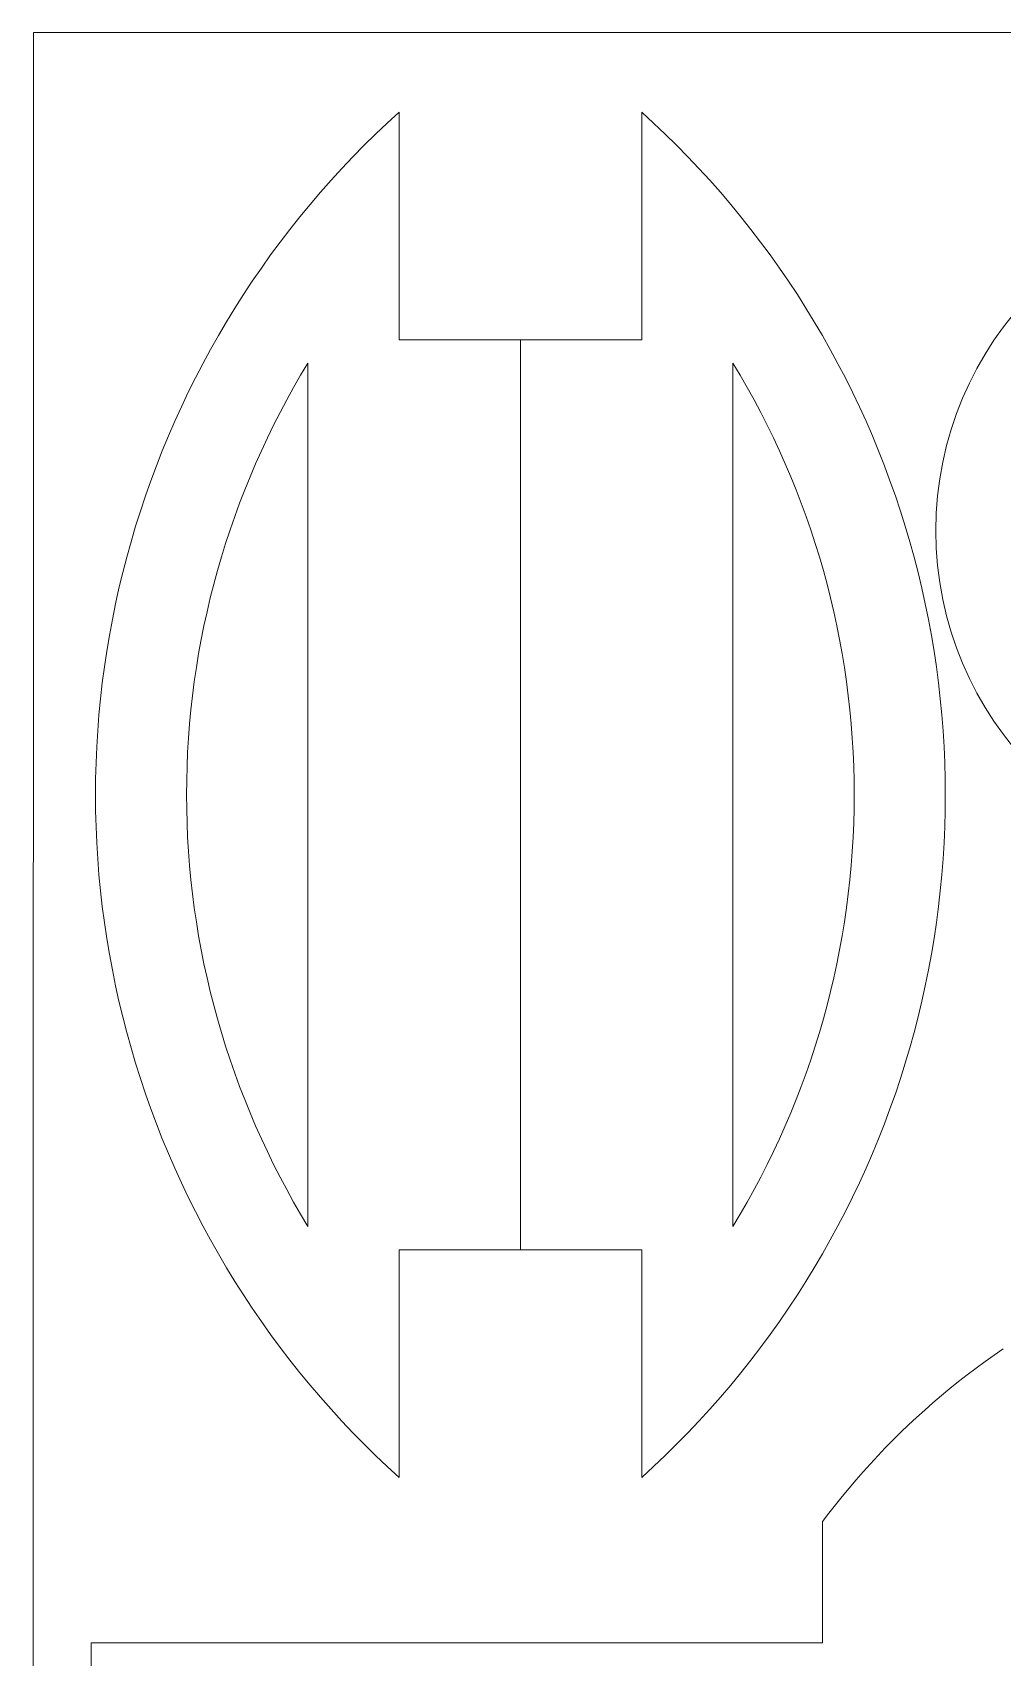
# Model space of a CAD drawing. Header units: inches. Extents: x -505 to 101, y 135 to 440.
# Drawn here: x -505.1 to -473.2, y 386 to 439.6 of the extents above; entities that cross this region are included whole.
import ezdxf

# ---------------------------------------------------------------- set-up
doc = ezdxf.new("R2010")
doc.units = ezdxf.units.IN
doc.header["$MEASUREMENT"] = 0
doc.layers.add('Capa 1', color=7, linetype='Continuous')
doc.layers.add('Capa 3', color=150, linetype='Continuous')

msp = doc.modelspace()

# ---------------------------------------------------------------- linework, layer by layer
at = {"layer": 'Capa 1', "color": 28, "lineweight": 9, "true_color": 0x11100b}
for points in [[(-489.074, 399.426), (-493.074, 399.426), (-493.074, 391.926), (-493.463, 392.283), (-493.846, 392.647), (-494.222, 393.018), (-494.592, 393.395), (-494.955, 393.779), (-495.312, 394.169), (-495.661, 394.564), (-496.004, 394.967), (-496.339, 395.374), (-496.668, 395.788), (-496.989, 396.208), (-497.303, 396.633), (-497.609, 397.063), (-497.908, 397.498), (-498.199, 397.939), (-498.482, 398.385), (-498.758, 398.836), (-499.026, 399.291), (-499.285, 399.751), (-499.537, 400.216), (-499.781, 400.684), (-500.016, 401.157), (-500.243, 401.634), (-500.462, 402.115), (-500.672, 402.599), (-500.874, 403.088), (-501.067, 403.579), (-501.252, 404.074), (-501.428, 404.572), (-501.595, 405.073), (-501.754, 405.577), (-501.904, 406.083), (-502.045, 406.593), (-502.177, 407.104), (-502.3, 407.617), (-502.414, 408.133), (-502.519, 408.651), (-502.615, 409.17), (-502.702, 409.691), (-502.78, 410.214), (-502.849, 410.738), (-502.909, 411.262), (-502.959, 411.788), (-503.001, 412.314), (-503.033, 412.842), (-503.056, 413.37), (-503.07, 413.898), (-503.074, 414.426), (-503.07, 414.954), (-503.056, 415.482), (-503.033, 416.01), (-503.001, 416.537), (-502.959, 417.064), (-502.909, 417.59), (-502.849, 418.114), (-502.78, 418.638), (-502.702, 419.161), (-502.615, 419.681), (-502.519, 420.201), (-502.414, 420.718), (-502.3, 421.234), (-502.177, 421.748), (-502.045, 422.259), (-501.904, 422.768), (-501.754, 423.275), (-501.595, 423.779), (-501.428, 424.28), (-501.252, 424.778), (-501.067, 425.273), (-500.874, 425.764), (-500.672, 426.252), (-500.462, 426.737), (-500.243, 427.218), (-500.016, 427.695), (-499.781, 428.168), (-499.537, 428.636), (-499.285, 429.101), (-499.026, 429.561), (-498.758, 430.016), (-498.482, 430.467), (-498.199, 430.912), (-497.908, 431.353), (-497.609, 431.789), (-497.303, 432.219), (-496.989, 432.644), (-496.668, 433.063), (-496.339, 433.477), (-496.004, 433.885), (-495.661, 434.287), (-495.312, 434.683), (-494.955, 435.073), (-494.592, 435.457), (-494.222, 435.834), (-493.846, 436.204), (-493.463, 436.568), (-493.074, 436.926), (-493.074, 429.426), (-489.074, 429.426)], [(-485.074, 429.426), (-489.074, 429.426), (-489.074, 414.426), (-489.074, 399.426), (-485.074, 399.426), (-485.074, 391.926), (-484.685, 392.283), (-484.303, 392.647), (-483.926, 393.018), (-483.557, 393.395), (-483.193, 393.779), (-482.837, 394.169), (-482.487, 394.564), (-482.145, 394.967), (-481.809, 395.374), (-481.481, 395.788), (-481.16, 396.208), (-480.846, 396.633), (-480.54, 397.063), (-480.241, 397.498), (-479.95, 397.939), (-479.666, 398.385), (-479.391, 398.836), (-479.123, 399.291), (-478.863, 399.751), (-478.612, 400.216), (-478.368, 400.684), (-478.133, 401.157), (-477.906, 401.634), (-477.687, 402.115), (-477.477, 402.599), (-477.275, 403.088), (-477.081, 403.579), (-476.897, 404.074), (-476.721, 404.572), (-476.553, 405.073), (-476.395, 405.577), (-476.245, 406.083), (-476.104, 406.593), (-475.972, 407.104), (-475.849, 407.617), (-475.735, 408.133), (-475.63, 408.651), (-475.534, 409.17), (-475.446, 409.691), (-475.369, 410.214), (-475.3, 410.738), (-475.24, 411.262), (-475.189, 411.788), (-475.148, 412.314), (-475.116, 412.842), (-475.093, 413.37), (-475.079, 413.898), (-475.074, 414.426), (-475.079, 414.954), (-475.093, 415.482), (-475.116, 416.01), (-475.148, 416.537), (-475.189, 417.064), (-475.24, 417.59), (-475.3, 418.114), (-475.369, 418.638), (-475.446, 419.161), (-475.534, 419.681), (-475.63, 420.201), (-475.735, 420.718), (-475.849, 421.234), (-475.972, 421.748), (-476.104, 422.259), (-476.245, 422.768), (-476.395, 423.275), (-476.553, 423.779), (-476.721, 424.28), (-476.897, 424.778), (-477.081, 425.273), (-477.275, 425.764), (-477.477, 426.252), (-477.687, 426.737), (-477.906, 427.218), (-478.133, 427.695), (-478.368, 428.168), (-478.612, 428.636), (-478.863, 429.101), (-479.123, 429.561), (-479.391, 430.016), (-479.666, 430.467), (-479.95, 430.912), (-480.241, 431.353), (-480.54, 431.789), (-480.846, 432.219), (-481.16, 432.644), (-481.481, 433.063), (-481.809, 433.477), (-482.145, 433.885), (-482.487, 434.287), (-482.837, 434.683), (-483.193, 435.073), (-483.557, 435.457), (-483.926, 435.834), (-484.303, 436.204), (-484.685, 436.568), (-485.074, 436.926), (-485.074, 429.426)], [(-496.074, 428.656), (-496.315, 428.255), (-496.548, 427.849), (-496.774, 427.44), (-496.994, 427.027), (-497.206, 426.61), (-497.411, 426.19), (-497.609, 425.766), (-497.8, 425.339), (-497.983, 424.908), (-498.159, 424.475), (-498.327, 424.038), (-498.488, 423.599), (-498.641, 423.158), (-498.787, 422.713), (-498.925, 422.266), (-499.055, 421.817), (-499.178, 421.365), (-499.293, 420.912), (-499.4, 420.457), (-499.5, 419.999), (-499.591, 419.541), (-499.675, 419.081), (-499.751, 418.619), (-499.818, 418.156), (-499.878, 417.692), (-499.93, 417.228), (-499.974, 416.762), (-500.01, 416.296), (-500.038, 415.828), (-500.058, 415.361), (-500.07, 414.894), (-500.074, 414.426), (-500.07, 413.958), (-500.058, 413.491), (-500.038, 413.023), (-500.01, 412.556), (-499.974, 412.09), (-499.93, 411.624), (-499.878, 411.159), (-499.818, 410.696), (-499.751, 410.233), (-499.675, 409.771), (-499.591, 409.311), (-499.5, 408.852), (-499.4, 408.395), (-499.293, 407.94), (-499.178, 407.486), (-499.055, 407.035), (-498.925, 406.586), (-498.787, 406.139), (-498.641, 405.694), (-498.488, 405.253), (-498.327, 404.813), (-498.159, 404.377), (-497.983, 403.943), (-497.8, 403.513), (-497.609, 403.086), (-497.411, 402.662), (-497.206, 402.242), (-496.994, 401.825), (-496.774, 401.411), (-496.548, 401.002), (-496.315, 400.597), (-496.074, 400.195), (-496.074, 414.426), (-496.074, 428.656)], [(-482.074, 428.656), (-481.834, 428.255), (-481.601, 427.849), (-481.374, 427.44), (-481.155, 427.027), (-480.943, 426.61), (-480.738, 426.19), (-480.54, 425.766), (-480.349, 425.339), (-480.166, 424.908), (-479.99, 424.475), (-479.822, 424.038), (-479.661, 423.599), (-479.508, 423.158), (-479.362, 422.713), (-479.224, 422.266), (-479.093, 421.817), (-478.971, 421.365), (-478.856, 420.912), (-478.749, 420.457), (-478.649, 419.999), (-478.558, 419.541), (-478.474, 419.081), (-478.398, 418.619), (-478.33, 418.156), (-478.27, 417.692), (-478.218, 417.228), (-478.174, 416.762), (-478.138, 416.296), (-478.11, 415.828), (-478.09, 415.361), (-478.078, 414.894), (-478.074, 414.426), (-478.078, 413.958), (-478.09, 413.491), (-478.11, 413.023), (-478.138, 412.556), (-478.174, 412.09), (-478.218, 411.624), (-478.27, 411.159), (-478.33, 410.696), (-478.398, 410.233), (-478.474, 409.771), (-478.558, 409.311), (-478.649, 408.852), (-478.749, 408.395), (-478.856, 407.94), (-478.971, 407.486), (-479.093, 407.035), (-479.224, 406.586), (-479.362, 406.139), (-479.508, 405.694), (-479.661, 405.253), (-479.822, 404.813), (-479.99, 404.377), (-480.166, 403.943), (-480.349, 403.513), (-480.54, 403.086), (-480.738, 402.662), (-480.943, 402.242), (-481.155, 401.825), (-481.374, 401.411), (-481.601, 401.002), (-481.834, 400.597), (-482.074, 400.195), (-482.074, 414.426), (-482.074, 428.656)], [(-473.164, 396.166), (-473.466, 395.957), (-473.765, 395.744), (-474.06, 395.527), (-474.352, 395.306), (-474.64, 395.081), (-474.924, 394.852), (-475.204, 394.619), (-475.481, 394.383), (-475.753, 394.143), (-476.022, 393.9), (-476.286, 393.653), (-476.546, 393.403), (-476.802, 393.15), (-477.054, 392.894), (-477.301, 392.635), (-477.544, 392.373), (-477.783, 392.108), (-478.017, 391.84), (-478.247, 391.571), (-478.472, 391.298), (-478.693, 391.024), (-478.909, 390.747), (-479.12, 390.468), (-479.12, 386.468), (-503.22, 386.468), (-503.22, 376.468)]]:
    msp.add_lwpolyline(points, dxfattribs=at)
msp.add_open_spline([(-452.93, 423.129), (-452.93, 429.331), (-457.957, 434.358), (-464.159, 434.358), (-470.361, 434.358), (-475.388, 429.331), (-475.388, 423.129), (-475.388, 416.928), (-470.361, 411.901), (-464.159, 411.9), (-457.958, 411.9), (-452.93, 416.928), (-452.93, 423.129), (-452.93, 423.129), (-452.93, 423.129), (-452.93, 423.129)], degree=3, knots=[0, 0, 0, 0, 1, 1, 1, 2, 2, 2, 3, 3, 3, 4, 4, 4, 5, 5, 5, 5], dxfattribs=at)
at = {"layer": 'Capa 3', "lineweight": 0}
msp.add_lwpolyline([(-505.12, 439.552), (100.88, 439.552), (100.88, 135.159), (-505.149, 135.217), (-505.12, 439.552)], dxfattribs=at)

doc.saveas('drawing.dxf')
